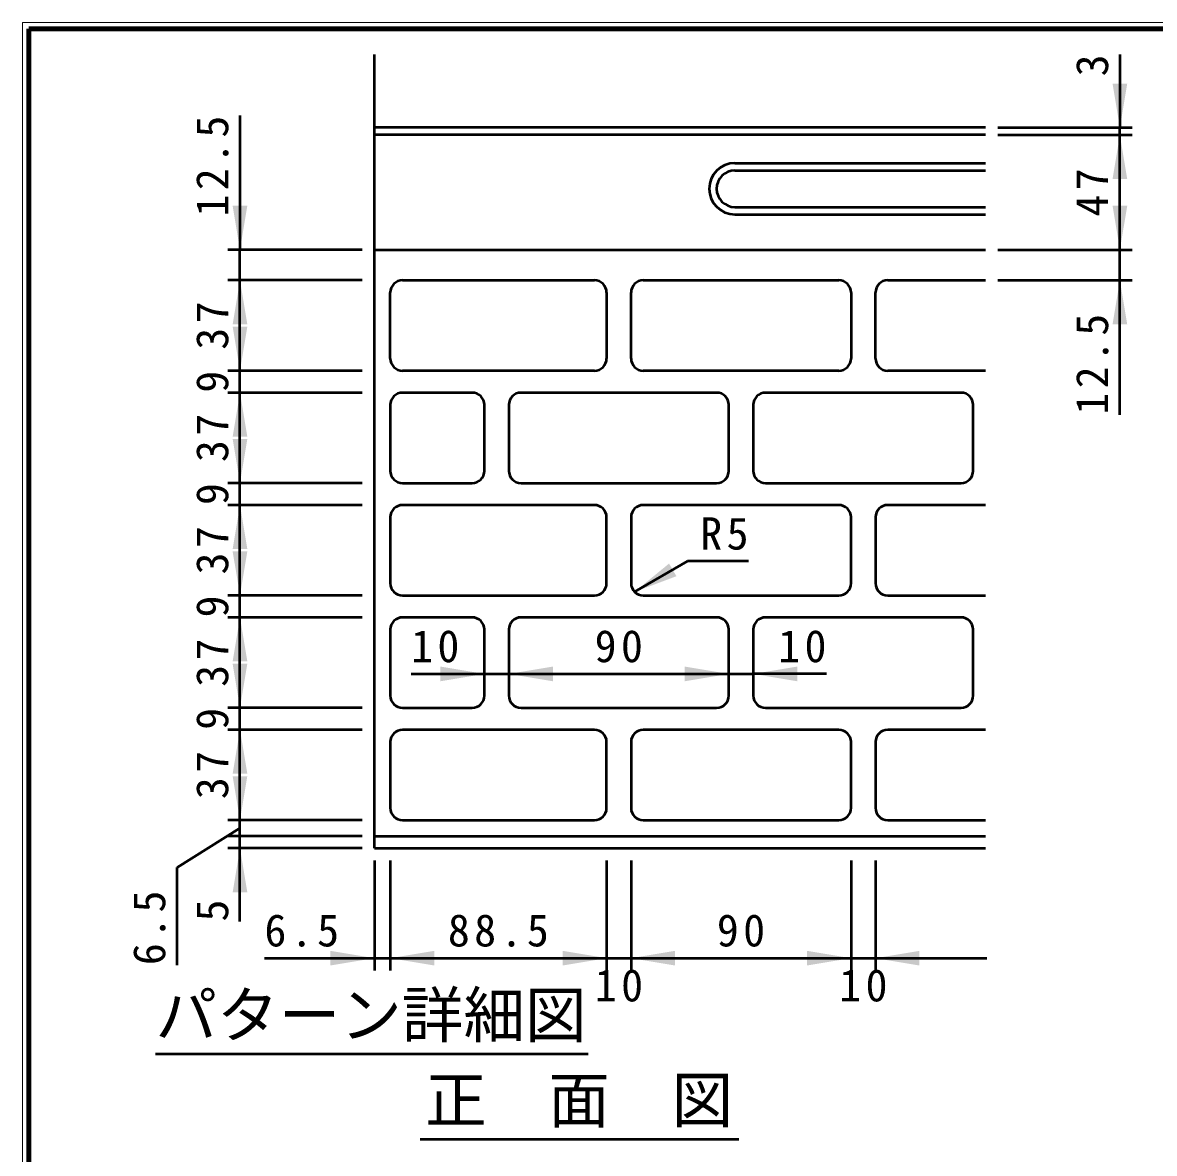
# Model space of a CAD drawing. Units: millimetres, scale not verified, with parts at other scales. Extents: x 100 to 4105, y 100 to 2870.
# Drawn here: x 100 to 1026, y 1944 to 2870 of the extents above; entities that cross this region are included whole.
import ezdxf
from ezdxf.enums import TextEntityAlignment as Align

# ---------------------------------------------------------------- set-up
doc = ezdxf.new("R2010")
doc.units = ezdxf.units.MM
doc.header["$LTSCALE"] = 5
doc.layers.add('V-nasSTD', color=7, linetype='Continuous', lineweight=35)
doc.styles.add('ＭＳ ゴシック', font='')
doc.styles.get('ＭＳ ゴシック').set_extended_font_data('MS Gothic')

msp = doc.modelspace()

# ---------------------------------------------------------------- hatches: boundary and pattern name
at = {"layer": 'V-nasSTD'}
for points in [[(991.858, 2820), (997.858, 2784), (1003.858, 2820)], [(1003.858, 2742), (997.858, 2778), (991.858, 2742)], [(271.858, 2720), (277.858, 2684), (283.858, 2720)], [(991.858, 2720), (997.858, 2684), (1003.858, 2720)], [(283.858, 2623), (277.858, 2659), (271.858, 2623)], [(1003.858, 2623), (997.858, 2659), (991.858, 2623)], [(271.858, 2621), (277.858, 2585), (283.858, 2621)], [(283.858, 2531), (277.858, 2567), (271.858, 2531)], [(271.858, 2529), (277.858, 2493), (283.858, 2529)], [(283.858, 2439), (277.858, 2475), (271.858, 2439)], [(271.858, 2437), (277.858, 2401), (283.858, 2437)], [(628.964, 2427.125), (600.787, 2403.929), (634.964, 2416.733)], [(283.858, 2347), (277.858, 2383), (271.858, 2347)], [(271.858, 2345), (277.858, 2309), (283.858, 2345)], [(441.858, 2330.742), (477.858, 2336.742), (441.858, 2342.742)], [(533.858, 2342.742), (497.858, 2336.742), (533.858, 2330.742)], [(641.858, 2330.742), (677.858, 2336.742), (641.858, 2342.742)], [(733.858, 2342.742), (697.858, 2336.742), (733.858, 2330.742)], [(283.858, 2255), (277.858, 2291), (271.858, 2255)], [(271.858, 2253), (277.858, 2217), (283.858, 2253)], [(283.858, 2158), (277.858, 2194), (271.858, 2158)], [(351.858, 2098), (387.858, 2104), (351.858, 2110)], [(436.858, 2110), (400.858, 2104), (436.858, 2098)], [(541.858, 2098), (577.858, 2104), (541.858, 2110)], [(633.858, 2110), (597.858, 2104), (633.858, 2098)], [(741.858, 2098), (777.858, 2104), (741.858, 2110)], [(833.858, 2110), (797.858, 2104), (833.858, 2098)]]:
    msp.add_hatch(color=256, dxfattribs=at).paths.add_polyline_path(points)

# ---------------------------------------------------------------- linework, layer by layer
at = {"layer": 'V-nasSTD', "lineweight": 100}
for p, q in [((105, 2865), (105, 105)), ((4100, 2865), (105, 2865))]:
    msp.add_line(p, q, dxfattribs=at)
at = {"layer": 'V-nasSTD', "lineweight": 50}
for p, q in [((387.858, 2194), (387.858, 2844)), ((997.858, 2844), (997.858, 2784)), ((277.858, 2794), (277.858, 2684)), ((887.858, 2784), (387.858, 2784)), ((897.858, 2784), (1007.858, 2784)), ((997.858, 2778), (997.858, 2784)), ((887.858, 2778), (387.858, 2778)), ((897.858, 2778), (1007.858, 2778)), ((997.858, 2684), (997.858, 2778)), ((682.858, 2755), (887.858, 2755)), ((682.858, 2749), (887.858, 2749)), ((682.858, 2719), (887.858, 2719)), ((682.858, 2713), (887.858, 2713)), ((377.858, 2684), (267.858, 2684)), ((277.858, 2659), (277.858, 2684)), ((387.858, 2684), (887.858, 2684)), ((897.858, 2684), (1007.858, 2684)), ((997.858, 2659), (997.858, 2684)), ((377.858, 2659), (267.858, 2659)), ((277.858, 2585), (277.858, 2659)), ((410.858, 2659), (567.858, 2659)), ((607.858, 2659), (767.858, 2659)), ((807.858, 2659), (887.858, 2659)), ((897.858, 2659), (1007.858, 2659)), ((997.858, 2549), (997.858, 2659)), ((400.858, 2595), (400.858, 2649)), ((577.858, 2649), (577.858, 2595)), ((597.858, 2595), (597.858, 2649)), ((777.858, 2649), (777.858, 2595)), ((797.858, 2595), (797.858, 2649)), ((377.858, 2585), (267.858, 2585)), ((277.858, 2567), (277.858, 2585)), ((567.858, 2585), (410.858, 2585)), ((767.858, 2585), (607.858, 2585)), ((887.858, 2585), (807.858, 2585)), ((377.858, 2567), (267.858, 2567)), ((277.858, 2493), (277.858, 2567)), ((467.858, 2567), (410.858, 2567)), ((667.858, 2567), (507.858, 2567)), ((867.858, 2567), (707.858, 2567)), ((400.858, 2557), (400.858, 2503)), ((477.858, 2503), (477.858, 2557)), ((497.858, 2557), (497.858, 2503)), ((677.858, 2503), (677.858, 2557)), ((697.858, 2557), (697.858, 2503)), ((877.858, 2503), (877.858, 2557)), ((377.858, 2493), (267.858, 2493)), ((377.858, 2493), (267.858, 2493)), ((277.858, 2475), (277.858, 2493)), ((410.858, 2493), (467.858, 2493)), ((507.858, 2493), (667.858, 2493)), ((707.858, 2493), (867.858, 2493)), ((377.858, 2475), (267.858, 2475)), ((277.858, 2401), (277.858, 2475)), ((567.858, 2475), (410.858, 2475)), ((767.858, 2475), (607.858, 2475)), ((887.858, 2475), (807.858, 2475)), ((400.858, 2465), (400.858, 2411)), ((577.858, 2411), (577.858, 2465)), ((597.858, 2465), (597.858, 2411)), ((777.858, 2411), (777.858, 2465)), ((797.858, 2465), (797.858, 2411)), ((644.088, 2428.929), (600.787, 2403.929)), ((694.088, 2428.929), (644.088, 2428.929)), ((377.858, 2401), (267.858, 2401)), ((377.858, 2401), (267.858, 2401)), ((277.858, 2383), (277.858, 2401)), ((410.858, 2401), (567.858, 2401)), ((607.858, 2401), (767.858, 2401)), ((807.858, 2401), (887.858, 2401)), ((377.858, 2383), (267.858, 2383)), ((277.858, 2309), (277.858, 2383)), ((467.858, 2383), (410.858, 2383)), ((667.858, 2383), (507.858, 2383)), ((867.858, 2383), (707.858, 2383)), ((400.858, 2373), (400.858, 2319)), ((477.858, 2319), (477.858, 2373)), ((497.858, 2373), (497.858, 2319)), ((677.858, 2319), (677.858, 2373)), ((697.858, 2373), (697.858, 2319)), ((877.858, 2319), (877.858, 2373)), ((417.858, 2336.742), (477.858, 2336.742)), ((477.858, 2336.742), (497.858, 2336.742)), ((497.858, 2336.742), (677.858, 2336.742)), ((677.858, 2336.742), (697.858, 2336.742)), ((757.858, 2336.742), (697.858, 2336.742)), ((377.858, 2309), (267.858, 2309)), ((377.858, 2309), (267.858, 2309)), ((277.858, 2291), (277.858, 2309)), ((410.858, 2309), (467.858, 2309)), ((507.858, 2309), (667.858, 2309)), ((707.858, 2309), (867.858, 2309)), ((377.858, 2291), (267.858, 2291)), ((277.858, 2217), (277.858, 2291)), ((567.858, 2291), (410.858, 2291)), ((767.858, 2291), (607.858, 2291)), ((887.858, 2291), (807.858, 2291)), ((400.858, 2281), (400.858, 2227)), ((577.858, 2227), (577.858, 2281)), ((597.858, 2281), (597.858, 2227)), ((777.858, 2227), (777.858, 2281)), ((797.858, 2281), (797.858, 2227)), ((377.858, 2217), (267.858, 2217)), ((277.858, 2204), (277.858, 2217)), ((410.858, 2217), (567.858, 2217)), ((607.858, 2217), (767.858, 2217)), ((807.858, 2217), (887.858, 2217)), ((226.322, 2178.284), (277.858, 2210.5)), ((377.858, 2204), (267.858, 2204)), ((277.858, 2194), (277.858, 2204)), ((387.858, 2204), (887.858, 2204)), ((377.858, 2194), (267.858, 2194)), ((277.858, 2134), (277.858, 2194)), ((387.858, 2194), (887.858, 2194)), ((226.322, 2098.284), (226.322, 2178.284)), ((387.858, 2184), (387.858, 2094)), ((400.858, 2184), (400.858, 2094)), ((577.858, 2184), (577.858, 2094)), ((597.858, 2184), (597.858, 2094)), ((777.858, 2184), (777.858, 2094)), ((797.858, 2184), (797.858, 2094)), ((297.858, 2104), (387.858, 2104)), ((387.858, 2104), (400.858, 2104)), ((400.858, 2104), (577.858, 2104)), ((577.858, 2104), (597.858, 2104)), ((597.858, 2104), (777.858, 2104)), ((777.858, 2104), (797.858, 2104)), ((797.858, 2104), (888.858, 2104)), ((208.679, 2025.611), (562.689, 2025.611)), ((425.334, 1955.895), (686.14, 1955.895))]:
    msp.add_line(p, q, dxfattribs=at)
at = {"layer": 'V-nasSTD', "lineweight": 13}
msp.add_lwpolyline([(100, 100), (100, 2870), (4105, 2870), (4105, 100)], close=True, dxfattribs=at)
at = {"layer": 'V-nasSTD', "lineweight": 50}
for centre, radius, start, end in [((682.858, 2734), 21, 90, 270), ((682.858, 2734), 15, 90, 270), ((410.858, 2649), 10, 90, 180), ((567.858, 2649), 10, 0, 90), ((607.858, 2649), 10, 90, 180), ((767.858, 2649), 10, 0, 90), ((807.858, 2649), 10, 90, 180), ((410.858, 2595), 10, 180, 270), ((567.858, 2595), 10, 270, 0), ((607.858, 2595), 10, 180, 270), ((767.858, 2595), 10, 270, 0), ((807.858, 2595), 10, 180, 270), ((410.858, 2557), 10, 90, 180), ((467.858, 2557), 10, 0, 90), ((507.858, 2557), 10, 90, 180), ((667.858, 2557), 10, 0, 90), ((707.858, 2557), 10, 90, 180), ((867.858, 2557), 10, 0, 90), ((410.858, 2503), 10, 180, 270), ((467.858, 2503), 10, 270, 0), ((507.858, 2503), 10, 180, 270), ((667.858, 2503), 10, 270, 0), ((707.858, 2503), 10, 180, 270), ((867.858, 2503), 10, 270, 0), ((410.858, 2465), 10, 90, 180), ((567.858, 2465), 10, 0, 90), ((607.858, 2465), 10, 90, 180), ((767.858, 2465), 10, 0, 90), ((807.858, 2465), 10, 90, 180), ((410.858, 2411), 10, 180, 270), ((567.858, 2411), 10, 270, 0), ((607.858, 2411), 10, 180, 270), ((767.858, 2411), 10, 270, 0), ((807.858, 2411), 10, 180, 270), ((410.858, 2373), 10, 90, 180), ((467.858, 2373), 10, 0, 90), ((507.858, 2373), 10, 90, 180), ((667.858, 2373), 10, 0, 90), ((707.858, 2373), 10, 90, 180), ((867.858, 2373), 10, 0, 90), ((410.858, 2319), 10, 180, 270), ((467.858, 2319), 10, 270, 0), ((507.858, 2319), 10, 180, 270), ((667.858, 2319), 10, 270, 0), ((707.858, 2319), 10, 180, 270), ((867.858, 2319), 10, 270, 0), ((410.858, 2281), 10, 90, 180), ((567.858, 2281), 10, 0, 90), ((607.858, 2281), 10, 90, 180), ((767.858, 2281), 10, 0, 90), ((807.858, 2281), 10, 90, 180), ((410.858, 2227), 10, 180, 270), ((567.858, 2227), 10, 270, 0), ((607.858, 2227), 10, 180, 270), ((767.858, 2227), 10, 270, 0), ((807.858, 2227), 10, 180, 270)]:
    msp.add_arc(centre, radius, start, end, dxfattribs=at)

# ---------------------------------------------------------------- texts
at = {"layer": 'V-nasSTD', "style": 'ＭＳ ゴシック'}
for s, p in [('3', (961.858, 2826)), ('9', (241.858, 2567)), ('9', (241.858, 2475)), ('9', (241.858, 2383)), ('9', (241.858, 2291)), ('5', (241.858, 2134))]:
    msp.add_text(s, height=26.39, rotation=90, dxfattribs=at).set_placement(p, align=Align.TOP_LEFT)
for s, p in [('パターン詳細図', (208.679, 2076.011)), ('正\u3000面\u3000図', (429.334, 2006.295))]:
    msp.add_text(s, height=36.95, dxfattribs=at).set_placement(p, align=Align.TOP_LEFT)
at = {"layer": 'V-nasSTD', "char_height": 26.39, "attachment_point": 1, "rotation": 90, "style": 'ＭＳ ゴシック'}
for s, insert in [('\\T1.2;12.5', (241.858, 2711.2)), ('\\T1.2;47', (961.858, 2711.2)), ('\\T1.2;37', (241.858, 2602.2)), ('\\T1.2;12.5', (961.858, 2549)), ('\\T1.2;37', (241.858, 2510.2)), ('\\T1.2;37', (241.858, 2418.2)), ('\\T1.2;37', (241.858, 2326.2)), ('\\T1.2;37', (241.858, 2234.2)), ('\\T1.2;6.5', (190.322, 2098.284))]:
    msp.add_mtext(s, dxfattribs=dict(at, insert=insert))
at = {"layer": 'V-nasSTD', "char_height": 26.39, "attachment_point": 1, "style": 'ＭＳ ゴシック'}
for s, insert in [('\\T1.2;R5', (654.488, 2464.929)), ('\\T1.2;10', (417.858, 2372.742)), ('\\T1.2;90', (568.058, 2372.742)), ('\\T1.2;10', (718.258, 2372.742)), ('\\T1.2;6.5', (297.858, 2140)), ('\\T1.2;88.5', (447.958, 2140)), ('\\T1.2;90', (668.058, 2140)), ('\\T1.2;10', (568.203, 2095)), ('\\T1.2;10', (768.203, 2095))]:
    msp.add_mtext(s, dxfattribs=dict(at, insert=insert))

doc.saveas('drawing.dxf')
